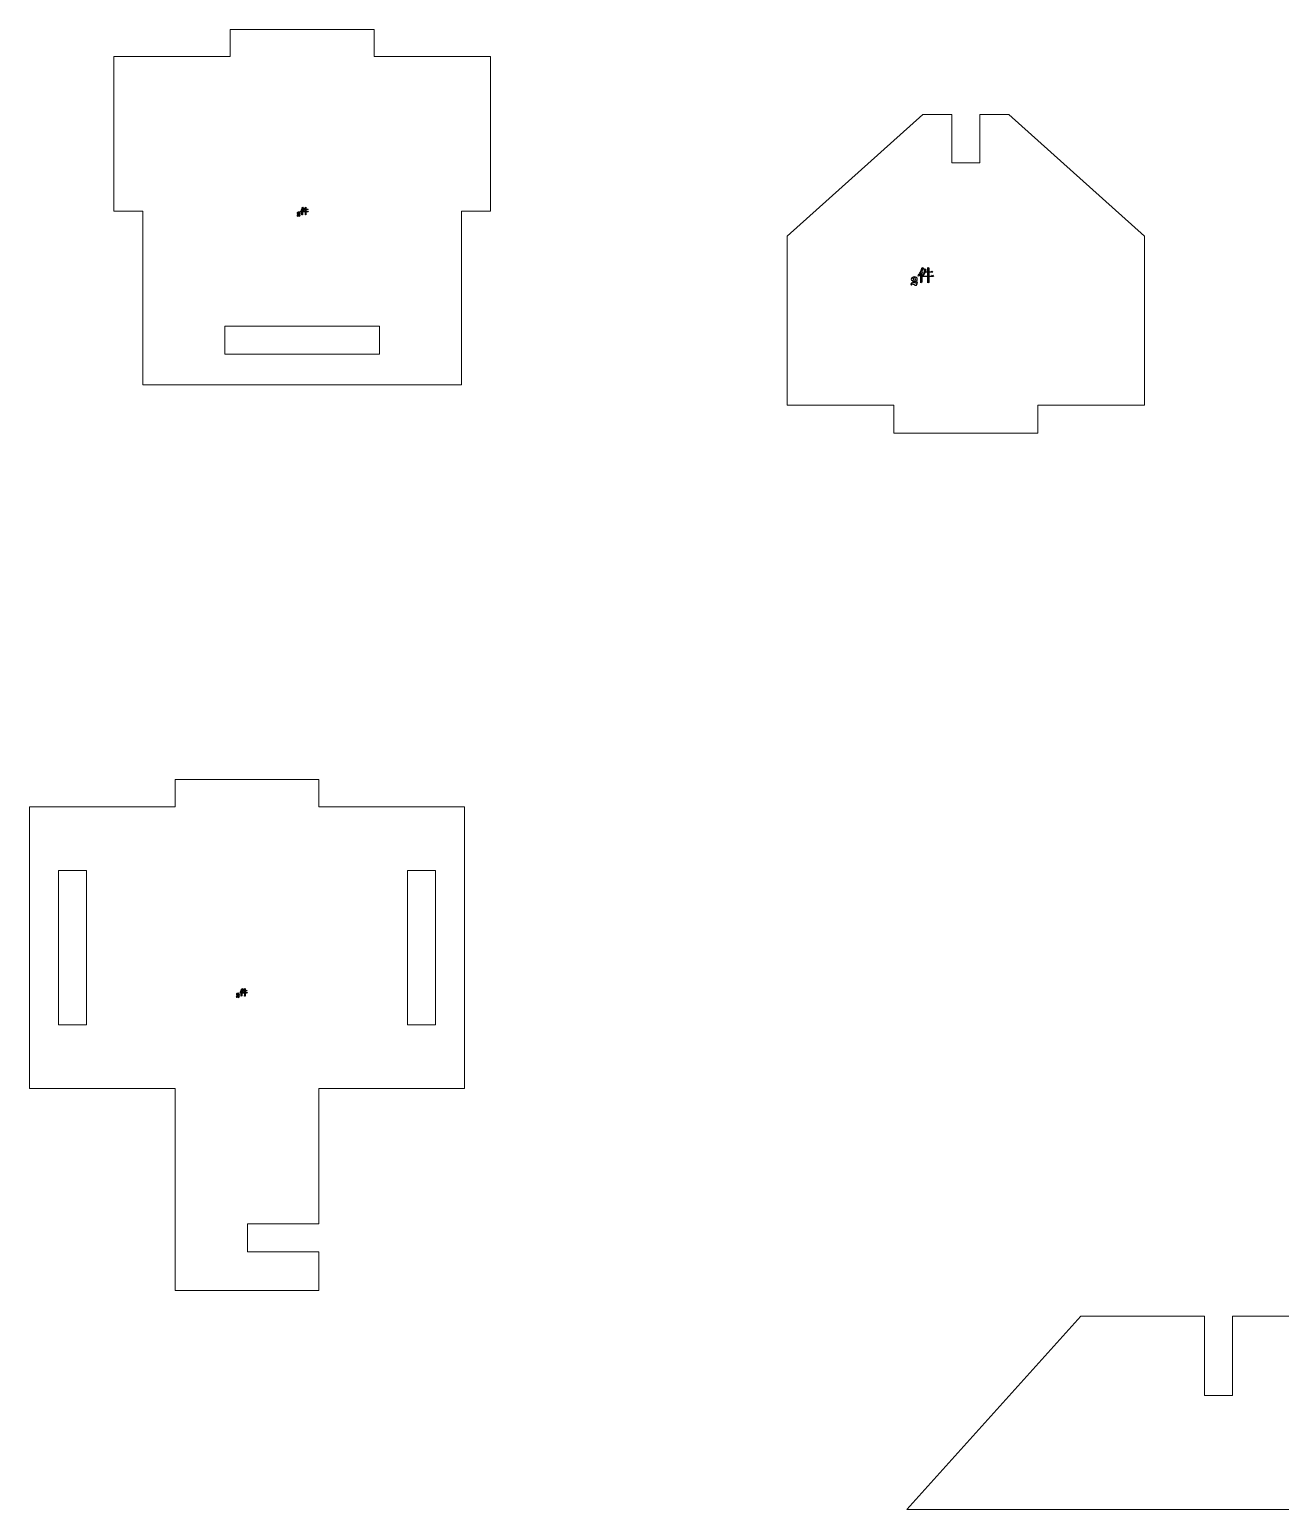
# Model space of a CAD drawing. Header units: centimetres. Extents: x -51 to 100, y -24 to 30.
# Drawn here: x -49.81 to -31.95, y 8.61 to 29.75 of the extents above; entities that cross this region are included whole.
import ezdxf

# ---------------------------------------------------------------- set-up
doc = ezdxf.new("R2010")
doc.units = ezdxf.units.CM
doc.header["$MEASUREMENT"] = 0

msp = doc.modelspace()

# ---------------------------------------------------------------- linework, layer by layer
at = {"color": 1, "lineweight": 9}
for points, knots in [([(-44.89133, 29.35989), (-44.89133, 29.35989), (-44.89133, 29.74613), (-44.89133, 29.74613), (-44.89133, 29.74613), (-44.89133, 29.74613), (-46.94649, 29.74613), (-46.94649, 29.74613), (-46.94649, 29.74613), (-46.94649, 29.74613), (-46.94649, 29.35989), (-46.94649, 29.35989)], [0, 0, 0, 0, 0.25, 0.25, 0.25, 0.25, 0.5, 0.5, 0.5, 0.5, 1, 1, 1, 1]), ([(-47.02237, 25.11165), (-47.02237, 25.11165), (-44.81545, 25.11165), (-44.81545, 25.11165), (-44.81545, 25.11165), (-44.81545, 25.11165), (-44.81545, 25.51165), (-44.81545, 25.51165), (-44.81545, 25.51165), (-44.81545, 25.51165), (-47.02237, 25.51165), (-47.02237, 25.51165), (-47.02237, 25.51165), (-47.02237, 25.51165), (-47.02237, 25.11165), (-47.02237, 25.11165)], [0, 0, 0, 0, 0.2, 0.2, 0.2, 0.2, 0.4, 0.4, 0.4, 0.4, 0.6, 0.6, 0.6, 0.6, 1, 1, 1, 1]), ([(-48.99505, 15.52885), (-48.99505, 15.52885), (-48.99505, 17.73577), (-48.99505, 17.73577), (-48.99505, 17.73577), (-48.99505, 17.73577), (-49.39505, 17.73577), (-49.39505, 17.73577), (-49.39505, 17.73577), (-49.39505, 17.73577), (-49.39505, 15.52885), (-49.39505, 15.52885), (-49.39505, 15.52885), (-49.39505, 15.52885), (-48.99505, 15.52885), (-48.99505, 15.52885)], [0, 0, 0, 0, 0.2, 0.2, 0.2, 0.2, 0.4, 0.4, 0.4, 0.4, 0.6, 0.6, 0.6, 0.6, 1, 1, 1, 1]), ([(-44.01573, 15.52885), (-44.01573, 15.52885), (-44.01573, 17.73577), (-44.01573, 17.73577), (-44.01573, 17.73577), (-44.01573, 17.73577), (-44.41573, 17.73577), (-44.41573, 17.73577), (-44.41573, 17.73577), (-44.41573, 17.73577), (-44.41573, 15.52885), (-44.41573, 15.52885), (-44.41573, 15.52885), (-44.41573, 15.52885), (-44.01573, 15.52885), (-44.01573, 15.52885)], [0, 0, 0, 0, 0.2, 0.2, 0.2, 0.2, 0.4, 0.4, 0.4, 0.4, 0.6, 0.6, 0.6, 0.6, 1, 1, 1, 1])]:
    msp.add_open_spline(points, degree=3, knots=knots, dxfattribs=at)
for points in [[(-48.60857, 29.35989), (-48.60857, 29.35989), (-48.60857, 27.15301), (-48.60857, 27.15301)], [(-48.60857, 29.35989), (-48.60857, 29.35989), (-46.94649, 29.35989), (-46.94649, 29.35989)], [(-44.89133, 29.35989), (-44.89133, 29.35989), (-43.22925, 29.35989), (-43.22925, 29.35989)], [(-43.22925, 29.35989), (-43.22925, 29.35989), (-43.22925, 27.15301), (-43.22925, 27.15301)], [(-38.99545, 26.79385), (-38.99545, 26.79385), (-37.05749, 28.53177), (-37.05749, 28.53177)], [(-35.82993, 28.53177), (-35.82993, 28.53177), (-33.89197, 26.79385), (-33.89197, 26.79385)], [(-48.60857, 27.15301), (-48.60857, 27.15301), (-48.19477, 27.15301), (-48.19477, 27.15301)], [(-48.19477, 27.15301), (-48.19477, 27.15301), (-48.19477, 24.67025), (-48.19477, 24.67025)], [(-43.22925, 27.15301), (-43.22925, 27.15301), (-43.64305, 27.15301), (-43.64305, 27.15301)], [(-43.64305, 24.67025), (-43.64305, 24.67025), (-43.64305, 27.15301), (-43.64305, 27.15301)], [(-48.19477, 24.67025), (-48.19477, 24.67025), (-43.64305, 24.67025), (-43.64305, 24.67025)], [(-34.80049, 11.36649), (-34.80049, 11.36649), (-37.28325, 8.60789), (-37.28325, 8.60789)], [(-34.80049, 11.36649), (-34.80049, 11.36649), (-33.03697, 11.36649), (-33.03697, 11.36649)], [(-33.03697, 10.23545), (-33.03697, 10.23545), (-33.03697, 11.36649), (-33.03697, 11.36649)], [(-32.63697, 10.23545), (-32.63697, 10.23545), (-32.63697, 11.36649), (-32.63697, 11.36649)], [(-32.63697, 11.36649), (-32.63697, 11.36649), (-18.48125, 11.36649), (-18.48125, 11.36649)], [(-33.03697, 10.23545), (-33.03697, 10.23545), (-32.63697, 10.23545), (-32.63697, 10.23545)], [(-37.28325, 8.60789), (-37.28325, 8.60789), (-13.83497, 8.60789), (-13.83497, 8.60789)]]:
    msp.add_open_spline(points, degree=3, dxfattribs=at)
at = {"lineweight": 9}
for points in [[(-36.64369, 28.53177), (-36.64369, 28.53177), (-37.05749, 28.53177), (-37.05749, 28.53177)], [(-36.64369, 28.53177), (-36.64369, 28.53177), (-36.64369, 27.84213), (-36.64369, 27.84213)], [(-36.24369, 27.84213), (-36.24369, 27.84213), (-36.24369, 28.53177), (-36.24369, 28.53177)], [(-36.24369, 28.53177), (-36.24369, 28.53177), (-35.82993, 28.53177), (-35.82993, 28.53177)], [(-36.64369, 27.84213), (-36.64369, 27.84213), (-36.24369, 27.84213), (-36.24369, 27.84213)], [(-38.99545, 24.38005), (-38.99545, 24.38005), (-38.99545, 26.79385), (-38.99545, 26.79385)], [(-33.89197, 24.38005), (-33.89197, 24.38005), (-33.89197, 26.79385), (-33.89197, 26.79385)], [(-38.99545, 24.38005), (-38.99545, 24.38005), (-37.47129, 24.38005), (-37.47129, 24.38005)], [(-37.47129, 24.38005), (-37.47129, 24.38005), (-37.47129, 23.98005), (-37.47129, 23.98005)], [(-35.41613, 24.38005), (-35.41613, 24.38005), (-33.89197, 24.38005), (-33.89197, 24.38005)], [(-35.41613, 23.98005), (-35.41613, 23.98005), (-35.41613, 24.38005), (-35.41613, 24.38005)], [(-37.47129, 23.98005), (-37.47129, 23.98005), (-35.41613, 23.98005), (-35.41613, 23.98005)], [(-47.73301, 14.61853), (-47.73301, 14.61853), (-47.73301, 11.73577), (-47.73301, 11.73577)], [(-45.67781, 14.61853), (-45.67781, 14.61853), (-45.67781, 12.68749), (-45.67781, 12.68749)], [(-46.69849, 12.68749), (-46.69849, 12.68749), (-45.67781, 12.68749), (-45.67781, 12.68749)], [(-46.69849, 12.28749), (-46.69849, 12.28749), (-46.69849, 12.68749), (-46.69849, 12.68749)], [(-46.69849, 12.28749), (-46.69849, 12.28749), (-45.67781, 12.28749), (-45.67781, 12.28749)], [(-45.67781, 12.28749), (-45.67781, 12.28749), (-45.67781, 11.73577), (-45.67781, 11.73577)], [(-47.73301, 11.73577), (-47.73301, 11.73577), (-45.67781, 11.73577), (-45.67781, 11.73577)]]:
    msp.add_open_spline(points, degree=3, dxfattribs=at)
at = {"color": 1}
for points, knots in [([(-45.94507, 27.10247), (-45.94507, 27.08832), (-45.94972, 27.08124), (-45.95904, 27.08124), (-45.95904, 27.08124), (-45.96182, 27.08124), (-45.96519, 27.08271), (-45.96922, 27.08563), (-45.96922, 27.08563), (-45.97323, 27.08856), (-45.97628, 27.09012), (-45.9784, 27.0903), (-45.9784, 27.0903), (-45.98049, 27.09046), (-45.98235, 27.08984), (-45.98395, 27.08846), (-45.98395, 27.08846), (-45.98554, 27.08708), (-45.9864, 27.08533), (-45.98652, 27.08323), (-45.98652, 27.08323), (-45.98652, 27.08323), (-45.99067, 27.08323), (-45.99067, 27.08323), (-45.99067, 27.08323), (-45.99095, 27.08441), (-45.99107, 27.08553), (-45.99107, 27.08662), (-45.99107, 27.08662), (-45.99107, 27.09109), (-45.98878, 27.09528), (-45.98419, 27.0992), (-45.98419, 27.0992), (-45.98309, 27.10017), (-45.97886, 27.10293), (-45.97145, 27.1075), (-45.97145, 27.1075), (-45.96407, 27.11205), (-45.96034, 27.11771), (-45.96026, 27.1245), (-45.96026, 27.1245), (-45.96016, 27.13198), (-45.96351, 27.13573), (-45.97038, 27.13573), (-45.97038, 27.13573), (-45.97626, 27.13573), (-45.97922, 27.13452), (-45.97922, 27.1321), (-45.97922, 27.1321), (-45.97922, 27.13182), (-45.97796, 27.13082), (-45.97547, 27.12909), (-45.97547, 27.12909), (-45.97297, 27.12735), (-45.97173, 27.1252), (-45.97173, 27.12264), (-45.97173, 27.12264), (-45.97173, 27.12041), (-45.97265, 27.11849), (-45.97451, 27.1169), (-45.97451, 27.1169), (-45.97636, 27.1153), (-45.97842, 27.1145), (-45.98067, 27.1145), (-45.98067, 27.1145), (-45.98664, 27.11514), (-45.98961, 27.11811), (-45.98961, 27.12346), (-45.98961, 27.12346), (-45.98961, 27.12829), (-45.98786, 27.13216), (-45.98435, 27.13509), (-45.98435, 27.13509), (-45.98029, 27.13841), (-45.97417, 27.14006), (-45.96595, 27.14006), (-45.96595, 27.14006), (-45.96048, 27.14006), (-45.95593, 27.13869), (-45.95226, 27.13595), (-45.95226, 27.13595), (-45.94821, 27.13296), (-45.94617, 27.12883), (-45.94617, 27.12356), (-45.94617, 27.12356), (-45.94617, 27.11909), (-45.94811, 27.11534), (-45.95196, 27.11235), (-45.95196, 27.11235), (-45.95427, 27.11055), (-45.95838, 27.10843), (-45.96431, 27.10598), (-45.96431, 27.10598), (-45.97004, 27.10359), (-45.97387, 27.10153), (-45.97583, 27.09977), (-45.97583, 27.09977), (-45.97583, 27.09977), (-45.97583, 27.09948), (-45.97583, 27.09948), (-45.97583, 27.09948), (-45.97411, 27.09975), (-45.97243, 27.09989), (-45.9708, 27.09989), (-45.9708, 27.09989), (-45.96601, 27.09989), (-45.96136, 27.09858), (-45.95687, 27.09598), (-45.95687, 27.09598), (-45.95595, 27.09542), (-45.95499, 27.09516), (-45.95401, 27.09516), (-45.95401, 27.09516), (-45.95078, 27.09516), (-45.94917, 27.0976), (-45.94917, 27.10247), (-45.94917, 27.10247), (-45.94917, 27.10247), (-45.94507, 27.10247), (-45.94507, 27.10247)], [0, 0, 0, 0, 0.03225806, 0.03225806, 0.03225806, 0.03225806, 0.06451613, 0.06451613, 0.06451613, 0.06451613, 0.09677419, 0.09677419, 0.09677419, 0.09677419, 0.12903226, 0.12903226, 0.12903226, 0.12903226, 0.16129032, 0.16129032, 0.16129032, 0.16129032, 0.19354839, 0.19354839, 0.19354839, 0.19354839, 0.22580645, 0.22580645, 0.22580645, 0.22580645, 0.25806452, 0.25806452, 0.25806452, 0.25806452, 0.29032258, 0.29032258, 0.29032258, 0.29032258, 0.32258065, 0.32258065, 0.32258065, 0.32258065, 0.35483871, 0.35483871, 0.35483871, 0.35483871, 0.38709677, 0.38709677, 0.38709677, 0.38709677, 0.41935484, 0.41935484, 0.41935484, 0.41935484, 0.4516129, 0.4516129, 0.4516129, 0.4516129, 0.48387097, 0.48387097, 0.48387097, 0.48387097, 0.51612903, 0.51612903, 0.51612903, 0.51612903, 0.5483871, 0.5483871, 0.5483871, 0.5483871, 0.58064516, 0.58064516, 0.58064516, 0.58064516, 0.61290323, 0.61290323, 0.61290323, 0.61290323, 0.64516129, 0.64516129, 0.64516129, 0.64516129, 0.67741935, 0.67741935, 0.67741935, 0.67741935, 0.70967742, 0.70967742, 0.70967742, 0.70967742, 0.74193548, 0.74193548, 0.74193548, 0.74193548, 0.77419355, 0.77419355, 0.77419355, 0.77419355, 0.80645161, 0.80645161, 0.80645161, 0.80645161, 0.83870968, 0.83870968, 0.83870968, 0.83870968, 0.87096774, 0.87096774, 0.87096774, 0.87096774, 0.90322581, 0.90322581, 0.90322581, 0.90322581, 0.93548387, 0.93548387, 0.93548387, 0.93548387, 1, 1, 1, 1]), ([(-45.92056, 27.09796), (-45.92056, 27.09796), (-45.91308, 27.10217), (-45.91308, 27.10217), (-45.91308, 27.10217), (-45.9134, 27.10965), (-45.91356, 27.1162), (-45.91356, 27.12182), (-45.91356, 27.12182), (-45.91356, 27.12182), (-45.91356, 27.17045), (-45.91356, 27.17045), (-45.91356, 27.17045), (-45.91356, 27.17045), (-45.90981, 27.17373), (-45.90981, 27.17373), (-45.90981, 27.17373), (-45.90981, 27.17373), (-45.9159, 27.17794), (-45.9159, 27.17794), (-45.9159, 27.17794), (-45.91402, 27.18137), (-45.91013, 27.18837), (-45.9042, 27.19899), (-45.9042, 27.19899), (-45.9042, 27.19899), (-45.90045, 27.20178), (-45.90045, 27.20178), (-45.90045, 27.20178), (-45.90045, 27.20178), (-45.91029, 27.20833), (-45.91029, 27.20833), (-45.91029, 27.20833), (-45.9134, 27.19835), (-45.91699, 27.18901), (-45.92104, 27.18027), (-45.92104, 27.18027), (-45.92509, 27.17155), (-45.92875, 27.16453), (-45.93202, 27.15924), (-45.93202, 27.15924), (-45.93531, 27.15393), (-45.93819, 27.14956), (-45.94068, 27.14613), (-45.94068, 27.14613), (-45.94068, 27.14613), (-45.93928, 27.14473), (-45.93928, 27.14473), (-45.93928, 27.14473), (-45.93459, 27.1494), (-45.92821, 27.15782), (-45.92011, 27.17), (-45.92011, 27.17), (-45.92011, 27.17), (-45.92011, 27.12041), (-45.92011, 27.12041), (-45.92011, 27.12041), (-45.92011, 27.11512), (-45.92027, 27.10764), (-45.92056, 27.09796)], [0, 0, 0, 0, 0.0625, 0.0625, 0.0625, 0.0625, 0.125, 0.125, 0.125, 0.125, 0.1875, 0.1875, 0.1875, 0.1875, 0.25, 0.25, 0.25, 0.25, 0.3125, 0.3125, 0.3125, 0.3125, 0.375, 0.375, 0.375, 0.375, 0.4375, 0.4375, 0.4375, 0.4375, 0.5, 0.5, 0.5, 0.5, 0.5625, 0.5625, 0.5625, 0.5625, 0.625, 0.625, 0.625, 0.625, 0.6875, 0.6875, 0.6875, 0.6875, 0.75, 0.75, 0.75, 0.75, 0.8125, 0.8125, 0.8125, 0.8125, 0.875, 0.875, 0.875, 0.875, 1, 1, 1, 1]), ([(-45.87052, 27.17654), (-45.87052, 27.17654), (-45.88969, 27.17654), (-45.88969, 27.17654), (-45.88969, 27.17654), (-45.88846, 27.18089), (-45.88706, 27.1851), (-45.88548, 27.18917), (-45.88548, 27.18917), (-45.88548, 27.18917), (-45.88221, 27.19197), (-45.88221, 27.19197), (-45.88221, 27.19197), (-45.88221, 27.19197), (-45.89157, 27.19711), (-45.89157, 27.19711), (-45.89157, 27.19711), (-45.89313, 27.18808), (-45.89476, 27.18035), (-45.89648, 27.17397), (-45.89648, 27.17397), (-45.8982, 27.16756), (-45.90093, 27.16032), (-45.90466, 27.15222), (-45.90466, 27.15222), (-45.90466, 27.15222), (-45.90326, 27.15128), (-45.90326, 27.15128), (-45.90326, 27.15128), (-45.89859, 27.1572), (-45.89422, 27.16485), (-45.89017, 27.17421), (-45.89017, 27.17421), (-45.89017, 27.17421), (-45.87052, 27.17421), (-45.87052, 27.17421), (-45.87052, 27.17421), (-45.87052, 27.17421), (-45.87052, 27.14661), (-45.87052, 27.14661), (-45.87052, 27.14661), (-45.87052, 27.14661), (-45.90654, 27.14661), (-45.90654, 27.14661), (-45.90654, 27.14661), (-45.90654, 27.14661), (-45.9028, 27.14286), (-45.9028, 27.14286), (-45.9028, 27.14286), (-45.89999, 27.1438), (-45.89688, 27.14427), (-45.89345, 27.14427), (-45.89345, 27.14427), (-45.89345, 27.14427), (-45.87052, 27.14427), (-45.87052, 27.14427), (-45.87052, 27.14427), (-45.87052, 27.12867), (-45.87068, 27.11324), (-45.871, 27.09796), (-45.871, 27.09796), (-45.871, 27.09796), (-45.86351, 27.10077), (-45.86351, 27.10077), (-45.86351, 27.10077), (-45.86381, 27.10576), (-45.86397, 27.12025), (-45.86397, 27.14427), (-45.86397, 27.14427), (-45.86397, 27.14427), (-45.82983, 27.14427), (-45.82983, 27.14427), (-45.82983, 27.14427), (-45.82983, 27.14427), (-45.83731, 27.15222), (-45.83731, 27.15222), (-45.83731, 27.15222), (-45.83731, 27.15222), (-45.8434, 27.14661), (-45.8434, 27.14661), (-45.8434, 27.14661), (-45.8434, 27.14661), (-45.86397, 27.14661), (-45.86397, 27.14661), (-45.86397, 27.14661), (-45.86397, 27.14661), (-45.86397, 27.17421), (-45.86397, 27.17421), (-45.86397, 27.17421), (-45.86397, 27.17421), (-45.83404, 27.17421), (-45.83404, 27.17421), (-45.83404, 27.17421), (-45.83404, 27.17421), (-45.84246, 27.18261), (-45.84246, 27.18261), (-45.84246, 27.18261), (-45.84246, 27.18261), (-45.84855, 27.17654), (-45.84855, 27.17654), (-45.84855, 27.17654), (-45.84855, 27.17654), (-45.86397, 27.17654), (-45.86397, 27.17654), (-45.86397, 27.17654), (-45.86397, 27.17654), (-45.86397, 27.19993), (-45.86397, 27.19993), (-45.86397, 27.19993), (-45.86397, 27.19993), (-45.86024, 27.2032), (-45.86024, 27.2032), (-45.86024, 27.2032), (-45.86024, 27.2032), (-45.871, 27.20833), (-45.871, 27.20833), (-45.871, 27.20833), (-45.87068, 27.19899), (-45.87052, 27.18837), (-45.87052, 27.17654)], [0, 0, 0, 0, 0.03225806, 0.03225806, 0.03225806, 0.03225806, 0.06451613, 0.06451613, 0.06451613, 0.06451613, 0.09677419, 0.09677419, 0.09677419, 0.09677419, 0.12903226, 0.12903226, 0.12903226, 0.12903226, 0.16129032, 0.16129032, 0.16129032, 0.16129032, 0.19354839, 0.19354839, 0.19354839, 0.19354839, 0.22580645, 0.22580645, 0.22580645, 0.22580645, 0.25806452, 0.25806452, 0.25806452, 0.25806452, 0.29032258, 0.29032258, 0.29032258, 0.29032258, 0.32258065, 0.32258065, 0.32258065, 0.32258065, 0.35483871, 0.35483871, 0.35483871, 0.35483871, 0.38709677, 0.38709677, 0.38709677, 0.38709677, 0.41935484, 0.41935484, 0.41935484, 0.41935484, 0.4516129, 0.4516129, 0.4516129, 0.4516129, 0.48387097, 0.48387097, 0.48387097, 0.48387097, 0.51612903, 0.51612903, 0.51612903, 0.51612903, 0.5483871, 0.5483871, 0.5483871, 0.5483871, 0.58064516, 0.58064516, 0.58064516, 0.58064516, 0.61290323, 0.61290323, 0.61290323, 0.61290323, 0.64516129, 0.64516129, 0.64516129, 0.64516129, 0.67741935, 0.67741935, 0.67741935, 0.67741935, 0.70967742, 0.70967742, 0.70967742, 0.70967742, 0.74193548, 0.74193548, 0.74193548, 0.74193548, 0.77419355, 0.77419355, 0.77419355, 0.77419355, 0.80645161, 0.80645161, 0.80645161, 0.80645161, 0.83870968, 0.83870968, 0.83870968, 0.83870968, 0.87096774, 0.87096774, 0.87096774, 0.87096774, 0.90322581, 0.90322581, 0.90322581, 0.90322581, 0.93548387, 0.93548387, 0.93548387, 0.93548387, 1, 1, 1, 1]), ([(-37.13342, 26.13718), (-37.13342, 26.10888), (-37.14272, 26.09471), (-37.16136, 26.09471), (-37.16136, 26.09471), (-37.1669, 26.09471), (-37.17365, 26.09767), (-37.18171, 26.10349), (-37.18171, 26.10349), (-37.18973, 26.10936), (-37.19584, 26.11247), (-37.20007, 26.11283), (-37.20007, 26.11283), (-37.20426, 26.11315), (-37.20797, 26.11191), (-37.21116, 26.10916), (-37.21116, 26.10916), (-37.21436, 26.10641), (-37.21607, 26.10289), (-37.21631, 26.0987), (-37.21631, 26.0987), (-37.21631, 26.0987), (-37.22461, 26.0987), (-37.22461, 26.0987), (-37.22461, 26.0987), (-37.22517, 26.10106), (-37.22541, 26.10329), (-37.22541, 26.10549), (-37.22541, 26.10549), (-37.22541, 26.11443), (-37.22082, 26.12281), (-37.21164, 26.13063), (-37.21164, 26.13063), (-37.20945, 26.13259), (-37.20099, 26.13809), (-37.18618, 26.14723), (-37.18618, 26.14723), (-37.17141, 26.15633), (-37.16395, 26.16767), (-37.16379, 26.18124), (-37.16379, 26.18124), (-37.16359, 26.1962), (-37.1703, 26.20371), (-37.18402, 26.20371), (-37.18402, 26.20371), (-37.1958, 26.20371), (-37.2017, 26.20127), (-37.2017, 26.19644), (-37.2017, 26.19644), (-37.2017, 26.19588), (-37.19919, 26.19389), (-37.1942, 26.19042), (-37.1942, 26.19042), (-37.18921, 26.18694), (-37.18674, 26.18263), (-37.18674, 26.17753), (-37.18674, 26.17753), (-37.18674, 26.17306), (-37.18857, 26.16922), (-37.19229, 26.16603), (-37.19229, 26.16603), (-37.196, 26.16284), (-37.20011, 26.16124), (-37.20462, 26.16124), (-37.20462, 26.16124), (-37.21655, 26.16252), (-37.2225, 26.16847), (-37.2225, 26.17916), (-37.2225, 26.17916), (-37.2225, 26.18882), (-37.21899, 26.19656), (-37.21196, 26.20243), (-37.21196, 26.20243), (-37.20386, 26.20905), (-37.19161, 26.21237), (-37.17516, 26.21237), (-37.17516, 26.21237), (-37.16423, 26.21237), (-37.15513, 26.20961), (-37.14779, 26.20415), (-37.14779, 26.20415), (-37.13968, 26.19816), (-37.13561, 26.1899), (-37.13561, 26.17936), (-37.13561, 26.17936), (-37.13561, 26.17042), (-37.13949, 26.16292), (-37.14719, 26.15693), (-37.14719, 26.15693), (-37.15182, 26.15334), (-37.16004, 26.14911), (-37.17189, 26.1442), (-37.17189, 26.1442), (-37.18335, 26.13941), (-37.19101, 26.1353), (-37.19492, 26.13179), (-37.19492, 26.13179), (-37.19492, 26.13179), (-37.19492, 26.13119), (-37.19492, 26.13119), (-37.19492, 26.13119), (-37.19149, 26.13175), (-37.18814, 26.13203), (-37.18486, 26.13203), (-37.18486, 26.13203), (-37.17528, 26.13203), (-37.16599, 26.12939), (-37.15701, 26.12421), (-37.15701, 26.12421), (-37.15517, 26.12309), (-37.15325, 26.12257), (-37.1513, 26.12257), (-37.1513, 26.12257), (-37.14483, 26.12257), (-37.1416, 26.12744), (-37.1416, 26.13718), (-37.1416, 26.13718), (-37.1416, 26.13718), (-37.13342, 26.13718), (-37.13342, 26.13718)], [0, 0, 0, 0, 0.03225806, 0.03225806, 0.03225806, 0.03225806, 0.06451613, 0.06451613, 0.06451613, 0.06451613, 0.09677419, 0.09677419, 0.09677419, 0.09677419, 0.12903226, 0.12903226, 0.12903226, 0.12903226, 0.16129032, 0.16129032, 0.16129032, 0.16129032, 0.19354839, 0.19354839, 0.19354839, 0.19354839, 0.22580645, 0.22580645, 0.22580645, 0.22580645, 0.25806452, 0.25806452, 0.25806452, 0.25806452, 0.29032258, 0.29032258, 0.29032258, 0.29032258, 0.32258065, 0.32258065, 0.32258065, 0.32258065, 0.35483871, 0.35483871, 0.35483871, 0.35483871, 0.38709677, 0.38709677, 0.38709677, 0.38709677, 0.41935484, 0.41935484, 0.41935484, 0.41935484, 0.4516129, 0.4516129, 0.4516129, 0.4516129, 0.48387097, 0.48387097, 0.48387097, 0.48387097, 0.51612903, 0.51612903, 0.51612903, 0.51612903, 0.5483871, 0.5483871, 0.5483871, 0.5483871, 0.58064516, 0.58064516, 0.58064516, 0.58064516, 0.61290323, 0.61290323, 0.61290323, 0.61290323, 0.64516129, 0.64516129, 0.64516129, 0.64516129, 0.67741935, 0.67741935, 0.67741935, 0.67741935, 0.70967742, 0.70967742, 0.70967742, 0.70967742, 0.74193548, 0.74193548, 0.74193548, 0.74193548, 0.77419355, 0.77419355, 0.77419355, 0.77419355, 0.80645161, 0.80645161, 0.80645161, 0.80645161, 0.83870968, 0.83870968, 0.83870968, 0.83870968, 0.87096774, 0.87096774, 0.87096774, 0.87096774, 0.90322581, 0.90322581, 0.90322581, 0.90322581, 0.93548387, 0.93548387, 0.93548387, 0.93548387, 1, 1, 1, 1]), ([(-37.08441, 26.12816), (-37.08441, 26.12816), (-37.06944, 26.13658), (-37.06944, 26.13658), (-37.06944, 26.13658), (-37.07008, 26.15154), (-37.0704, 26.16463), (-37.0704, 26.17589), (-37.0704, 26.17589), (-37.0704, 26.17589), (-37.0704, 26.27315), (-37.0704, 26.27315), (-37.0704, 26.27315), (-37.0704, 26.27315), (-37.0629, 26.2797), (-37.0629, 26.2797), (-37.0629, 26.2797), (-37.0629, 26.2797), (-37.07507, 26.28812), (-37.07507, 26.28812), (-37.07507, 26.28812), (-37.07132, 26.29498), (-37.06354, 26.30899), (-37.05168, 26.33022), (-37.05168, 26.33022), (-37.05168, 26.33022), (-37.04418, 26.33581), (-37.04418, 26.33581), (-37.04418, 26.33581), (-37.04418, 26.33581), (-37.06386, 26.3489), (-37.06386, 26.3489), (-37.06386, 26.3489), (-37.07008, 26.32894), (-37.07727, 26.31027), (-37.08537, 26.29279), (-37.08537, 26.29279), (-37.09347, 26.27535), (-37.10077, 26.2613), (-37.10732, 26.25072), (-37.10732, 26.25072), (-37.1139, 26.2401), (-37.11965, 26.23136), (-37.12464, 26.2245), (-37.12464, 26.2245), (-37.12464, 26.2245), (-37.12185, 26.22171), (-37.12185, 26.22171), (-37.12185, 26.22171), (-37.11247, 26.23104), (-37.0997, 26.24789), (-37.08349, 26.27223), (-37.08349, 26.27223), (-37.08349, 26.27223), (-37.08349, 26.17306), (-37.08349, 26.17306), (-37.08349, 26.17306), (-37.08349, 26.16248), (-37.08381, 26.14751), (-37.08441, 26.12816)], [0, 0, 0, 0, 0.0625, 0.0625, 0.0625, 0.0625, 0.125, 0.125, 0.125, 0.125, 0.1875, 0.1875, 0.1875, 0.1875, 0.25, 0.25, 0.25, 0.25, 0.3125, 0.3125, 0.3125, 0.3125, 0.375, 0.375, 0.375, 0.375, 0.4375, 0.4375, 0.4375, 0.4375, 0.5, 0.5, 0.5, 0.5, 0.5625, 0.5625, 0.5625, 0.5625, 0.625, 0.625, 0.625, 0.625, 0.6875, 0.6875, 0.6875, 0.6875, 0.75, 0.75, 0.75, 0.75, 0.8125, 0.8125, 0.8125, 0.8125, 0.875, 0.875, 0.875, 0.875, 1, 1, 1, 1]), ([(-36.98432, 26.28532), (-36.98432, 26.28532), (-37.02267, 26.28532), (-37.02267, 26.28532), (-37.02267, 26.28532), (-37.02019, 26.29402), (-37.0174, 26.30244), (-37.01425, 26.31059), (-37.01425, 26.31059), (-37.01425, 26.31059), (-37.0077, 26.31617), (-37.0077, 26.31617), (-37.0077, 26.31617), (-37.0077, 26.31617), (-37.02642, 26.32647), (-37.02642, 26.32647), (-37.02642, 26.32647), (-37.02953, 26.30839), (-37.03281, 26.29295), (-37.03624, 26.28017), (-37.03624, 26.28017), (-37.03967, 26.26736), (-37.04514, 26.25288), (-37.0526, 26.23667), (-37.0526, 26.23667), (-37.0526, 26.23667), (-37.04981, 26.2348), (-37.04981, 26.2348), (-37.04981, 26.2348), (-37.04047, 26.24665), (-37.03173, 26.26194), (-37.02363, 26.28065), (-37.02363, 26.28065), (-37.02363, 26.28065), (-36.98432, 26.28065), (-36.98432, 26.28065), (-36.98432, 26.28065), (-36.98432, 26.28065), (-36.98432, 26.22546), (-36.98432, 26.22546), (-36.98432, 26.22546), (-36.98432, 26.22546), (-37.05635, 26.22546), (-37.05635, 26.22546), (-37.05635, 26.22546), (-37.05635, 26.22546), (-37.04889, 26.21795), (-37.04889, 26.21795), (-37.04889, 26.21795), (-37.04326, 26.21983), (-37.03704, 26.22079), (-37.03017, 26.22079), (-37.03017, 26.22079), (-37.03017, 26.22079), (-36.98432, 26.22079), (-36.98432, 26.22079), (-36.98432, 26.22079), (-36.98432, 26.18958), (-36.98463, 26.15873), (-36.98527, 26.12816), (-36.98527, 26.12816), (-36.98527, 26.12816), (-36.97031, 26.13378), (-36.97031, 26.13378), (-36.97031, 26.13378), (-36.97091, 26.14376), (-36.97122, 26.17274), (-36.97122, 26.22079), (-36.97122, 26.22079), (-36.97122, 26.22079), (-36.90294, 26.22079), (-36.90294, 26.22079), (-36.90294, 26.22079), (-36.90294, 26.22079), (-36.91791, 26.23667), (-36.91791, 26.23667), (-36.91791, 26.23667), (-36.91791, 26.23667), (-36.93008, 26.22546), (-36.93008, 26.22546), (-36.93008, 26.22546), (-36.93008, 26.22546), (-36.97122, 26.22546), (-36.97122, 26.22546), (-36.97122, 26.22546), (-36.97122, 26.22546), (-36.97122, 26.28065), (-36.97122, 26.28065), (-36.97122, 26.28065), (-36.97122, 26.28065), (-36.91136, 26.28065), (-36.91136, 26.28065), (-36.91136, 26.28065), (-36.91136, 26.28065), (-36.9282, 26.29746), (-36.9282, 26.29746), (-36.9282, 26.29746), (-36.9282, 26.29746), (-36.94037, 26.28532), (-36.94037, 26.28532), (-36.94037, 26.28532), (-36.94037, 26.28532), (-36.97122, 26.28532), (-36.97122, 26.28532), (-36.97122, 26.28532), (-36.97122, 26.28532), (-36.97122, 26.3321), (-36.97122, 26.3321), (-36.97122, 26.3321), (-36.97122, 26.3321), (-36.96376, 26.33864), (-36.96376, 26.33864), (-36.96376, 26.33864), (-36.96376, 26.33864), (-36.98527, 26.3489), (-36.98527, 26.3489), (-36.98527, 26.3489), (-36.98463, 26.33022), (-36.98432, 26.30899), (-36.98432, 26.28532)], [0, 0, 0, 0, 0.03225806, 0.03225806, 0.03225806, 0.03225806, 0.06451613, 0.06451613, 0.06451613, 0.06451613, 0.09677419, 0.09677419, 0.09677419, 0.09677419, 0.12903226, 0.12903226, 0.12903226, 0.12903226, 0.16129032, 0.16129032, 0.16129032, 0.16129032, 0.19354839, 0.19354839, 0.19354839, 0.19354839, 0.22580645, 0.22580645, 0.22580645, 0.22580645, 0.25806452, 0.25806452, 0.25806452, 0.25806452, 0.29032258, 0.29032258, 0.29032258, 0.29032258, 0.32258065, 0.32258065, 0.32258065, 0.32258065, 0.35483871, 0.35483871, 0.35483871, 0.35483871, 0.38709677, 0.38709677, 0.38709677, 0.38709677, 0.41935484, 0.41935484, 0.41935484, 0.41935484, 0.4516129, 0.4516129, 0.4516129, 0.4516129, 0.48387097, 0.48387097, 0.48387097, 0.48387097, 0.51612903, 0.51612903, 0.51612903, 0.51612903, 0.5483871, 0.5483871, 0.5483871, 0.5483871, 0.58064516, 0.58064516, 0.58064516, 0.58064516, 0.61290323, 0.61290323, 0.61290323, 0.61290323, 0.64516129, 0.64516129, 0.64516129, 0.64516129, 0.67741935, 0.67741935, 0.67741935, 0.67741935, 0.70967742, 0.70967742, 0.70967742, 0.70967742, 0.74193548, 0.74193548, 0.74193548, 0.74193548, 0.77419355, 0.77419355, 0.77419355, 0.77419355, 0.80645161, 0.80645161, 0.80645161, 0.80645161, 0.83870968, 0.83870968, 0.83870968, 0.83870968, 0.87096774, 0.87096774, 0.87096774, 0.87096774, 0.90322581, 0.90322581, 0.90322581, 0.90322581, 0.93548387, 0.93548387, 0.93548387, 0.93548387, 1, 1, 1, 1]), ([(-46.81271, 15.94274), (-46.81271, 15.92859), (-46.81736, 15.92151), (-46.82668, 15.92151), (-46.82668, 15.92151), (-46.82946, 15.92151), (-46.83283, 15.92298), (-46.83686, 15.9259), (-46.83686, 15.9259), (-46.84087, 15.92883), (-46.84392, 15.93039), (-46.84604, 15.93057), (-46.84604, 15.93057), (-46.84813, 15.93073), (-46.84999, 15.93011), (-46.85159, 15.92873), (-46.85159, 15.92873), (-46.85318, 15.92735), (-46.85404, 15.9256), (-46.85416, 15.9235), (-46.85416, 15.9235), (-46.85416, 15.9235), (-46.85831, 15.9235), (-46.85831, 15.9235), (-46.85831, 15.9235), (-46.85859, 15.92468), (-46.85871, 15.9258), (-46.85871, 15.92689), (-46.85871, 15.92689), (-46.85871, 15.93136), (-46.85642, 15.93555), (-46.85183, 15.93947), (-46.85183, 15.93947), (-46.85073, 15.94044), (-46.8465, 15.9432), (-46.83909, 15.94777), (-46.83909, 15.94777), (-46.83171, 15.95232), (-46.82798, 15.95798), (-46.8279, 15.96477), (-46.8279, 15.96477), (-46.8278, 15.97225), (-46.83115, 15.976), (-46.83802, 15.976), (-46.83802, 15.976), (-46.8439, 15.976), (-46.84686, 15.97479), (-46.84686, 15.97237), (-46.84686, 15.97237), (-46.84686, 15.97209), (-46.8456, 15.97109), (-46.84311, 15.96936), (-46.84311, 15.96936), (-46.84061, 15.96762), (-46.83937, 15.96547), (-46.83937, 15.96291), (-46.83937, 15.96291), (-46.83937, 15.96068), (-46.84029, 15.95876), (-46.84215, 15.95717), (-46.84215, 15.95717), (-46.844, 15.95557), (-46.84606, 15.95477), (-46.84831, 15.95477), (-46.84831, 15.95477), (-46.85428, 15.95541), (-46.85725, 15.95838), (-46.85725, 15.96373), (-46.85725, 15.96373), (-46.85725, 15.96856), (-46.8555, 15.97243), (-46.85199, 15.97536), (-46.85199, 15.97536), (-46.84793, 15.97868), (-46.84181, 15.98033), (-46.83359, 15.98033), (-46.83359, 15.98033), (-46.82812, 15.98033), (-46.82357, 15.97896), (-46.8199, 15.97622), (-46.8199, 15.97622), (-46.81585, 15.97323), (-46.81381, 15.9691), (-46.81381, 15.96383), (-46.81381, 15.96383), (-46.81381, 15.95936), (-46.81575, 15.95561), (-46.8196, 15.95262), (-46.8196, 15.95262), (-46.82191, 15.95082), (-46.82602, 15.9487), (-46.83195, 15.94625), (-46.83195, 15.94625), (-46.83768, 15.94386), (-46.84151, 15.9418), (-46.84347, 15.94004), (-46.84347, 15.94004), (-46.84347, 15.94004), (-46.84347, 15.93975), (-46.84347, 15.93975), (-46.84347, 15.93975), (-46.84175, 15.94002), (-46.84007, 15.94016), (-46.83844, 15.94016), (-46.83844, 15.94016), (-46.83365, 15.94016), (-46.829, 15.93885), (-46.82451, 15.93625), (-46.82451, 15.93625), (-46.82359, 15.93569), (-46.82263, 15.93543), (-46.82165, 15.93543), (-46.82165, 15.93543), (-46.81842, 15.93543), (-46.81681, 15.93787), (-46.81681, 15.94274), (-46.81681, 15.94274), (-46.81681, 15.94274), (-46.81271, 15.94274), (-46.81271, 15.94274)], [0, 0, 0, 0, 0.03225806, 0.03225806, 0.03225806, 0.03225806, 0.06451613, 0.06451613, 0.06451613, 0.06451613, 0.09677419, 0.09677419, 0.09677419, 0.09677419, 0.12903226, 0.12903226, 0.12903226, 0.12903226, 0.16129032, 0.16129032, 0.16129032, 0.16129032, 0.19354839, 0.19354839, 0.19354839, 0.19354839, 0.22580645, 0.22580645, 0.22580645, 0.22580645, 0.25806452, 0.25806452, 0.25806452, 0.25806452, 0.29032258, 0.29032258, 0.29032258, 0.29032258, 0.32258065, 0.32258065, 0.32258065, 0.32258065, 0.35483871, 0.35483871, 0.35483871, 0.35483871, 0.38709677, 0.38709677, 0.38709677, 0.38709677, 0.41935484, 0.41935484, 0.41935484, 0.41935484, 0.4516129, 0.4516129, 0.4516129, 0.4516129, 0.48387097, 0.48387097, 0.48387097, 0.48387097, 0.51612903, 0.51612903, 0.51612903, 0.51612903, 0.5483871, 0.5483871, 0.5483871, 0.5483871, 0.58064516, 0.58064516, 0.58064516, 0.58064516, 0.61290323, 0.61290323, 0.61290323, 0.61290323, 0.64516129, 0.64516129, 0.64516129, 0.64516129, 0.67741935, 0.67741935, 0.67741935, 0.67741935, 0.70967742, 0.70967742, 0.70967742, 0.70967742, 0.74193548, 0.74193548, 0.74193548, 0.74193548, 0.77419355, 0.77419355, 0.77419355, 0.77419355, 0.80645161, 0.80645161, 0.80645161, 0.80645161, 0.83870968, 0.83870968, 0.83870968, 0.83870968, 0.87096774, 0.87096774, 0.87096774, 0.87096774, 0.90322581, 0.90322581, 0.90322581, 0.90322581, 0.93548387, 0.93548387, 0.93548387, 0.93548387, 1, 1, 1, 1]), ([(-46.7882, 15.93823), (-46.7882, 15.93823), (-46.78072, 15.94244), (-46.78072, 15.94244), (-46.78072, 15.94244), (-46.78104, 15.94992), (-46.7812, 15.95647), (-46.7812, 15.96209), (-46.7812, 15.96209), (-46.7812, 15.96209), (-46.7812, 16.01072), (-46.7812, 16.01072), (-46.7812, 16.01072), (-46.7812, 16.01072), (-46.77745, 16.014), (-46.77745, 16.014), (-46.77745, 16.014), (-46.77745, 16.014), (-46.78354, 16.01821), (-46.78354, 16.01821), (-46.78354, 16.01821), (-46.78166, 16.02164), (-46.77777, 16.02864), (-46.77184, 16.03926), (-46.77184, 16.03926), (-46.77184, 16.03926), (-46.76809, 16.04205), (-46.76809, 16.04205), (-46.76809, 16.04205), (-46.76809, 16.04205), (-46.77793, 16.0486), (-46.77793, 16.0486), (-46.77793, 16.0486), (-46.78104, 16.03862), (-46.78463, 16.02928), (-46.78868, 16.02054), (-46.78868, 16.02054), (-46.79273, 16.01182), (-46.79639, 16.0048), (-46.79966, 15.99951), (-46.79966, 15.99951), (-46.80295, 15.9942), (-46.80583, 15.98983), (-46.80832, 15.9864), (-46.80832, 15.9864), (-46.80832, 15.9864), (-46.80692, 15.985), (-46.80692, 15.985), (-46.80692, 15.985), (-46.80223, 15.98967), (-46.79585, 15.99809), (-46.78775, 16.01027), (-46.78775, 16.01027), (-46.78775, 16.01027), (-46.78775, 15.96068), (-46.78775, 15.96068), (-46.78775, 15.96068), (-46.78775, 15.95539), (-46.78791, 15.94791), (-46.7882, 15.93823)], [0, 0, 0, 0, 0.0625, 0.0625, 0.0625, 0.0625, 0.125, 0.125, 0.125, 0.125, 0.1875, 0.1875, 0.1875, 0.1875, 0.25, 0.25, 0.25, 0.25, 0.3125, 0.3125, 0.3125, 0.3125, 0.375, 0.375, 0.375, 0.375, 0.4375, 0.4375, 0.4375, 0.4375, 0.5, 0.5, 0.5, 0.5, 0.5625, 0.5625, 0.5625, 0.5625, 0.625, 0.625, 0.625, 0.625, 0.6875, 0.6875, 0.6875, 0.6875, 0.75, 0.75, 0.75, 0.75, 0.8125, 0.8125, 0.8125, 0.8125, 0.875, 0.875, 0.875, 0.875, 1, 1, 1, 1]), ([(-46.73816, 16.01681), (-46.73816, 16.01681), (-46.75733, 16.01681), (-46.75733, 16.01681), (-46.75733, 16.01681), (-46.7561, 16.02116), (-46.7547, 16.02537), (-46.75312, 16.02944), (-46.75312, 16.02944), (-46.75312, 16.02944), (-46.74985, 16.03224), (-46.74985, 16.03224), (-46.74985, 16.03224), (-46.74985, 16.03224), (-46.75921, 16.03738), (-46.75921, 16.03738), (-46.75921, 16.03738), (-46.76077, 16.02835), (-46.7624, 16.02062), (-46.76412, 16.01424), (-46.76412, 16.01424), (-46.76584, 16.00783), (-46.76857, 16.00059), (-46.7723, 15.99249), (-46.7723, 15.99249), (-46.7723, 15.99249), (-46.7709, 15.99155), (-46.7709, 15.99155), (-46.7709, 15.99155), (-46.76623, 15.99747), (-46.76186, 16.00512), (-46.75781, 16.01448), (-46.75781, 16.01448), (-46.75781, 16.01448), (-46.73816, 16.01448), (-46.73816, 16.01448), (-46.73816, 16.01448), (-46.73816, 16.01448), (-46.73816, 15.98688), (-46.73816, 15.98688), (-46.73816, 15.98688), (-46.73816, 15.98688), (-46.77418, 15.98688), (-46.77418, 15.98688), (-46.77418, 15.98688), (-46.77418, 15.98688), (-46.77044, 15.98313), (-46.77044, 15.98313), (-46.77044, 15.98313), (-46.76763, 15.98407), (-46.76452, 15.98454), (-46.76109, 15.98454), (-46.76109, 15.98454), (-46.76109, 15.98454), (-46.73816, 15.98454), (-46.73816, 15.98454), (-46.73816, 15.98454), (-46.73816, 15.96894), (-46.73832, 15.95351), (-46.73864, 15.93823), (-46.73864, 15.93823), (-46.73864, 15.93823), (-46.73115, 15.94104), (-46.73115, 15.94104), (-46.73115, 15.94104), (-46.73145, 15.94603), (-46.73161, 15.96052), (-46.73161, 15.98454), (-46.73161, 15.98454), (-46.73161, 15.98454), (-46.69747, 15.98454), (-46.69747, 15.98454), (-46.69747, 15.98454), (-46.69747, 15.98454), (-46.70495, 15.99249), (-46.70495, 15.99249), (-46.70495, 15.99249), (-46.70495, 15.99249), (-46.71104, 15.98688), (-46.71104, 15.98688), (-46.71104, 15.98688), (-46.71104, 15.98688), (-46.73161, 15.98688), (-46.73161, 15.98688), (-46.73161, 15.98688), (-46.73161, 15.98688), (-46.73161, 16.01448), (-46.73161, 16.01448), (-46.73161, 16.01448), (-46.73161, 16.01448), (-46.70168, 16.01448), (-46.70168, 16.01448), (-46.70168, 16.01448), (-46.70168, 16.01448), (-46.7101, 16.02288), (-46.7101, 16.02288), (-46.7101, 16.02288), (-46.7101, 16.02288), (-46.71619, 16.01681), (-46.71619, 16.01681), (-46.71619, 16.01681), (-46.71619, 16.01681), (-46.73161, 16.01681), (-46.73161, 16.01681), (-46.73161, 16.01681), (-46.73161, 16.01681), (-46.73161, 16.0402), (-46.73161, 16.0402), (-46.73161, 16.0402), (-46.73161, 16.0402), (-46.72788, 16.04347), (-46.72788, 16.04347), (-46.72788, 16.04347), (-46.72788, 16.04347), (-46.73864, 16.0486), (-46.73864, 16.0486), (-46.73864, 16.0486), (-46.73832, 16.03926), (-46.73816, 16.02864), (-46.73816, 16.01681)], [0, 0, 0, 0, 0.03225806, 0.03225806, 0.03225806, 0.03225806, 0.06451613, 0.06451613, 0.06451613, 0.06451613, 0.09677419, 0.09677419, 0.09677419, 0.09677419, 0.12903226, 0.12903226, 0.12903226, 0.12903226, 0.16129032, 0.16129032, 0.16129032, 0.16129032, 0.19354839, 0.19354839, 0.19354839, 0.19354839, 0.22580645, 0.22580645, 0.22580645, 0.22580645, 0.25806452, 0.25806452, 0.25806452, 0.25806452, 0.29032258, 0.29032258, 0.29032258, 0.29032258, 0.32258065, 0.32258065, 0.32258065, 0.32258065, 0.35483871, 0.35483871, 0.35483871, 0.35483871, 0.38709677, 0.38709677, 0.38709677, 0.38709677, 0.41935484, 0.41935484, 0.41935484, 0.41935484, 0.4516129, 0.4516129, 0.4516129, 0.4516129, 0.48387097, 0.48387097, 0.48387097, 0.48387097, 0.51612903, 0.51612903, 0.51612903, 0.51612903, 0.5483871, 0.5483871, 0.5483871, 0.5483871, 0.58064516, 0.58064516, 0.58064516, 0.58064516, 0.61290323, 0.61290323, 0.61290323, 0.61290323, 0.64516129, 0.64516129, 0.64516129, 0.64516129, 0.67741935, 0.67741935, 0.67741935, 0.67741935, 0.70967742, 0.70967742, 0.70967742, 0.70967742, 0.74193548, 0.74193548, 0.74193548, 0.74193548, 0.77419355, 0.77419355, 0.77419355, 0.77419355, 0.80645161, 0.80645161, 0.80645161, 0.80645161, 0.83870968, 0.83870968, 0.83870968, 0.83870968, 0.87096774, 0.87096774, 0.87096774, 0.87096774, 0.90322581, 0.90322581, 0.90322581, 0.90322581, 0.93548387, 0.93548387, 0.93548387, 0.93548387, 1, 1, 1, 1])]:
    msp.add_open_spline(points, degree=3, knots=knots, dxfattribs=at)
at = {"lineweight": 9}
for points in [[(-45.67781, 18.64609), (-45.67781, 18.64609), (-45.67781, 19.03229), (-45.67781, 19.03229), (-45.67781, 19.03229), (-45.67781, 19.03229), (-47.73301, 19.03229), (-47.73301, 19.03229), (-47.73301, 19.03229), (-47.73301, 19.03229), (-47.73301, 18.64609), (-47.73301, 18.64609)], [(-47.73301, 18.64609), (-47.73301, 18.64609), (-49.80885, 18.64609), (-49.80885, 18.64609), (-49.80885, 18.64609), (-49.80885, 18.64609), (-49.80885, 14.61853), (-49.80885, 14.61853), (-49.80885, 14.61853), (-49.80885, 14.61853), (-47.73301, 14.61853), (-47.73301, 14.61853)], [(-45.67781, 14.61853), (-45.67781, 14.61853), (-43.60197, 14.61853), (-43.60197, 14.61853), (-43.60197, 14.61853), (-43.60197, 14.61853), (-43.60197, 18.64609), (-43.60197, 18.64609), (-43.60197, 18.64609), (-43.60197, 18.64609), (-45.67781, 18.64609), (-45.67781, 18.64609)]]:
    msp.add_open_spline(points, degree=3, knots=[0, 0, 0, 0, 0.25, 0.25, 0.25, 0.25, 0.5, 0.5, 0.5, 0.5, 1, 1, 1, 1], dxfattribs=at)

doc.saveas('drawing.dxf')
